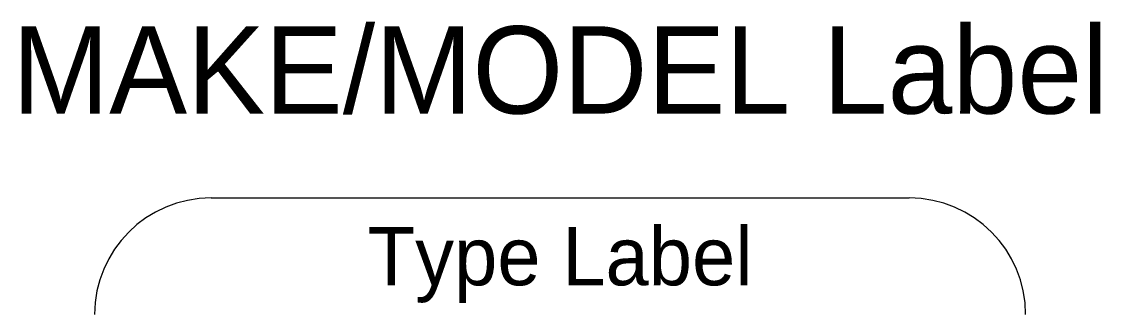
# Model space of a CAD drawing. Header units: inches. Extents: x -1.3 to 17.3, y 0 to 5.
import ezdxf
from ezdxf.enums import TextEntityAlignment as Align

# ---------------------------------------------------------------- set-up
doc = ezdxf.new("R2010")
doc.units = ezdxf.units.IN
doc.header["$MEASUREMENT"] = 0
doc.layers.get('0').update_dxf_attribs({"lineweight": 25, "true_color": 0xffffff})
doc.layers.add('Equipment', color=178, linetype='Continuous', lineweight=25, true_color=0x000000)
doc.styles.add('textstyle0', font='Ubuntu-C.ttf')
doc.styles.add('textstyle1', font='Ubuntu-L.ttf')

msp = doc.modelspace()

# ---------------------------------------------------------------- linework, layer by layer
at = {"layer": 'Equipment'}
msp.add_line((2, 2), (14, 2), dxfattribs=at)
for centre, start, end in [((2, 0), 90, 180), ((14, 0), 0, 90)]:
    msp.add_arc(centre, 2, start, end, dxfattribs=at)

# ---------------------------------------------------------------- texts
at = {"style": 'textstyle0'}
msp.add_attdef('MAKE/MODEL Label', text='MAKE/MODEL _optional', height=1.5, dxfattribs=at).set_placement((8, 3), align=Align.BOTTOM_CENTER)
at = {"style": 'textstyle1'}
msp.add_attdef('Type Label', text='EQUIPMENT TYPE', height=1, dxfattribs=at).set_placement((8, 1), align=Align.MIDDLE_CENTER)

doc.saveas('drawing.dxf')
